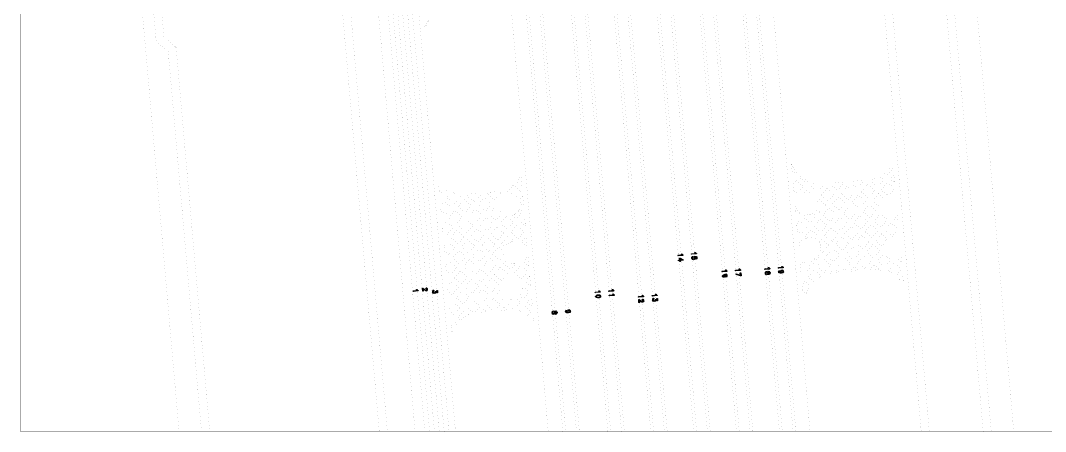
# Model space of a CAD drawing. Extents: x 388 to 686, y 182 to 393.
# Drawn here: x 418.94 to 451.46, y 313.74 to 326.78 of the extents above; entities that cross this region are included whole.
import ezdxf

# ---------------------------------------------------------------- set-up
doc = ezdxf.new("R2010")
doc.units = 0
doc.layers.add('a_area', color=3, linetype='Continuous')

# ---------------------------------------------------------------- blocks, each defined once
blk = doc.blocks.new('PAD_R3')
at = {"layer": 'a_area', "const_width": 0.5}
blk.add_lwpolyline([(0.25, 0, 1), (-0.25, 0, 1)], format="xyb", close=True, dxfattribs=at)

msp = doc.modelspace()

# ---------------------------------------------------------------- linework, layer by layer
at = {"layer": 'a_area'}
for p, q in [((439.806, 319.33), (439.919, 319.34)), ((439.924, 319.188), (439.873, 319.213)), ((440.234, 319.381), (440.347, 319.39)), ((441.205, 318.825), (441.317, 318.835)), ((441.635, 318.857), (441.747, 318.867)), ((442.563, 318.901), (442.675, 318.911)), ((442.992, 318.938), (443.105, 318.948)), ((431.401, 318.205), (431.514, 318.215)), ((437.183, 318.165), (437.296, 318.175)), ((437.612, 318.203), (437.725, 318.213)), ((437.624, 318.063), (437.737, 318.073)), ((438.556, 318.02), (438.669, 318.03)), ((438.986, 318.057), (439.098, 318.067))]:
    msp.add_line(p, q, dxfattribs=at)
at = {"layer": 'a_area', "const_width": 0.001}
for points in [[(418.937, 313.739), (418.937, 348.89), (455.565, 348.89), (455.565, 313.739)], [(443.457, 321.586), (443.476, 321.374), (443.589, 321.278), (443.782, 321.508), (443.552, 321.7)], [(445.271, 321.638), (445.5, 321.445), (445.693, 321.675), (445.656, 321.706), (445.302, 321.675)], [(444.343, 321.236), (444.573, 321.043), (444.765, 321.273), (444.536, 321.465)], [(444.634, 321.582), (444.863, 321.389), (445.056, 321.619), (445.019, 321.65), (444.665, 321.619)], [(444.98, 321.291), (445.209, 321.099), (445.402, 321.329), (445.173, 321.521)], [(445.617, 321.347), (445.847, 321.155), (446.039, 321.384), (445.81, 321.577)], [(432.264, 320.909), (432.28, 320.735), (432.415, 320.621), (432.607, 320.851), (432.378, 321.044)], [(432.822, 320.87), (433.052, 320.677), (433.244, 320.907), (433.015, 321.099)], [(433.113, 321.216), (433.342, 321.023), (433.535, 321.253), (433.479, 321.3), (433.16, 321.272)], [(433.459, 320.926), (433.688, 320.733), (433.881, 320.962), (433.652, 321.155)], [(444.689, 320.945), (444.919, 320.753), (445.111, 320.982), (444.882, 321.175)], [(445.326, 321.001), (445.556, 320.808), (445.749, 321.038), (445.519, 321.231)], [(432.531, 320.523), (432.761, 320.331), (432.954, 320.561), (432.724, 320.753)], [(433.168, 320.579), (433.398, 320.387), (433.591, 320.616), (433.361, 320.809)], [(444.399, 320.599), (444.628, 320.406), (444.821, 320.636), (444.592, 320.829)], [(445.036, 320.655), (445.265, 320.462), (445.458, 320.692), (445.228, 320.884)], [(445.673, 320.71), (445.902, 320.518), (446.095, 320.747), (445.865, 320.94)], [(432.32, 320.272), (432.335, 320.098), (432.47, 319.984), (432.663, 320.214), (432.433, 320.407)], [(432.878, 320.233), (433.107, 320.04), (433.3, 320.27), (433.07, 320.463)], [(433.515, 320.289), (433.744, 320.096), (433.937, 320.325), (433.707, 320.518)], [(434.152, 320.344), (434.381, 320.152), (434.574, 320.381), (434.344, 320.574)], [(443.568, 320.313), (443.587, 320.1), (443.701, 320.004), (443.894, 320.234), (443.664, 320.427)], [(444.108, 320.253), (444.338, 320.06), (444.53, 320.29), (444.301, 320.482)], [(444.745, 320.308), (444.975, 320.116), (445.167, 320.345), (444.938, 320.538)], [(445.382, 320.364), (445.612, 320.171), (445.804, 320.401), (445.575, 320.594)], [(446.019, 320.42), (446.248, 320.227), (446.441, 320.457), (446.212, 320.649)], [(432.587, 319.886), (432.817, 319.694), (433.009, 319.923), (432.78, 320.116)], [(433.224, 319.942), (433.454, 319.749), (433.646, 319.979), (433.417, 320.172)], [(433.861, 319.998), (434.091, 319.805), (434.283, 320.035), (434.054, 320.227)], [(434.498, 320.054), (434.728, 319.861), (434.92, 320.091), (434.691, 320.283)], [(444.455, 319.962), (444.684, 319.769), (444.877, 319.999), (444.647, 320.192)], [(445.091, 320.018), (445.321, 319.825), (445.514, 320.055), (445.284, 320.247)], [(445.729, 320.073), (445.958, 319.881), (446.15, 320.11), (445.921, 320.303)], [(446.365, 320.129), (446.595, 319.936), (446.788, 320.166), (446.558, 320.359)], [(432.376, 319.635), (432.391, 319.461), (432.526, 319.348), (432.719, 319.577), (432.489, 319.77)], [(432.933, 319.596), (433.163, 319.403), (433.356, 319.633), (433.126, 319.825)], [(433.57, 319.652), (433.8, 319.459), (433.993, 319.689), (433.763, 319.881)], [(444.801, 319.672), (445.031, 319.479), (445.223, 319.708), (444.993, 319.901)], [(445.438, 319.727), (445.667, 319.534), (445.86, 319.764), (445.631, 319.957)], [(432.643, 319.25), (432.873, 319.057), (433.065, 319.286), (432.835, 319.479)], [(433.28, 319.305), (433.509, 319.113), (433.702, 319.342), (433.473, 319.535)], [(444.51, 319.325), (444.74, 319.132), (444.933, 319.362), (444.703, 319.555)], [(445.147, 319.381), (445.377, 319.188), (445.569, 319.418), (445.34, 319.61)], [(445.784, 319.437), (446.014, 319.244), (446.206, 319.473), (445.977, 319.666)], [(432.432, 318.998), (432.447, 318.824), (432.582, 318.71), (432.775, 318.94), (432.545, 319.133)], [(432.989, 318.959), (433.219, 318.766), (433.411, 318.996), (433.182, 319.188)], [(433.626, 319.015), (433.856, 318.822), (434.048, 319.052), (433.819, 319.244)], [(443.68, 319.039), (443.698, 318.826), (443.812, 318.73), (444.005, 318.96), (443.775, 319.153)], [(444.22, 318.979), (444.449, 318.786), (444.642, 319.016), (444.412, 319.208)], [(444.857, 319.034), (445.086, 318.842), (445.279, 319.072), (445.049, 319.264)], [(445.494, 319.09), (445.723, 318.898), (445.916, 319.127), (445.686, 319.32)], [(446.477, 318.855), (446.706, 318.663), (446.899, 318.892), (446.67, 319.085)], [(432.699, 318.612), (432.928, 318.42), (433.121, 318.65), (432.891, 318.842)], [(433.335, 318.668), (433.565, 318.476), (433.758, 318.705), (433.528, 318.898)], [(433.972, 318.724), (434.202, 318.531), (434.395, 318.761), (434.165, 318.954)], [(434.61, 318.78), (434.839, 318.587), (435.032, 318.817), (434.802, 319.009)], [(432.487, 318.361), (432.502, 318.187), (432.638, 318.074), (432.83, 318.303), (432.601, 318.496)], [(433.045, 318.322), (433.274, 318.129), (433.467, 318.359), (433.238, 318.552)], [(433.682, 318.378), (433.912, 318.185), (434.104, 318.414), (433.874, 318.607)], [(432.754, 317.976), (432.984, 317.783), (433.177, 318.013), (432.947, 318.205)], [(433.391, 318.031), (433.621, 317.839), (433.814, 318.068), (433.584, 318.261)], [(432.543, 317.724), (432.558, 317.55), (432.693, 317.437), (432.886, 317.666), (432.656, 317.859)], [(433.738, 317.741), (433.955, 317.558), (433.977, 317.56), (434.16, 317.778), (433.93, 317.97)]]:
    msp.add_lwpolyline(points, close=True, dxfattribs=at)
for points in [[(446.917, 348.89), (447.347, 348.89, -0.041427), (447.4, 348.634), (450.454, 313.739), (449.74, 313.739), (447.195, 342.838, -0.202), (447.201, 342.856), (447.699, 343.449), (447.247, 348.613)], [(437.848, 344.57), (438.203, 344.601), (438.296, 343.538), (438.271, 343.536), (438.231, 343.208), (438.272, 342.902), (440.823, 313.739), (440.733, 313.739), (438.182, 342.893), (438.147, 343.158, -0.211147), (438.13, 343.17), (437.952, 343.49, -0.184442), (437.95, 343.508), (437.941, 343.507)], [(432.967, 344.143), (433.321, 344.174), (433.414, 343.113), (433.427, 343.091), (433.443, 342.893, -0.206859), (433.437, 342.874), (433.456, 342.721, 0.170692), (433.664, 342.371), (434.491, 341.678, -0.198867), (435.369, 339.991), (437.665, 313.739), (437.575, 313.739), (435.279, 339.983, 0.198875), (434.433, 341.609), (433.606, 342.302, -0.170941), (433.368, 342.704, -0.026579), (433.351, 342.821), (433.343, 342.908), (433.143, 343.087), (433.06, 343.08)], [(433.664, 344.204), (434.019, 344.235), (434.112, 343.172), (434.088, 343.17, -0.221887), (434.081, 343.15), (433.865, 342.924), (433.878, 342.806, 0.171294), (433.941, 342.702), (434.768, 342.008, -0.19888), (435.798, 340.029), (438.098, 313.739), (438.008, 313.739), (435.708, 340.021, 0.19888), (434.71, 341.939), (433.883, 342.633, -0.171965), (433.79, 342.789, -0.026191), (433.78, 342.86), (433.773, 342.939), (433.758, 342.948, -0.287299), (433.746, 342.972), (433.762, 343.142), (433.757, 343.141)], [(435.059, 344.326), (435.413, 344.357), (435.506, 343.296), (435.507, 343.292), (435.545, 343.206, -0.128003), (435.547, 343.194, -0.13856), (435.548, 343.166), (435.525, 343.103), (435.559, 342.709, 0.168354), (435.8, 342.172, -0.032468), (435.901, 342.051, -0.075292), (436.62, 340.655, -0.059613), (436.708, 340.239), (439.026, 313.739), (438.936, 313.739), (436.618, 340.231, 0.059646), (436.535, 340.626, 0.075311), (435.828, 341.999, 0.032484), (435.735, 342.111, -0.168244), (435.47, 342.701), (435.435, 343.092), (435.252, 343.241), (435.231, 343.27), (435.152, 343.263)], [(435.756, 344.387), (436.111, 344.418), (436.204, 343.355), (436.184, 343.354, -0.015704), (436.184, 343.352), (435.972, 343.032, -0.106215), (435.964, 343.025), (435.988, 342.747, 0.167599), (436.113, 342.469, -0.032578), (436.25, 342.304, -0.075361), (437.029, 340.792, -0.059647), (437.137, 340.276), (439.458, 313.739), (439.368, 313.739), (437.047, 340.271, 0.059394), (436.944, 340.764, 0.075344), (436.177, 342.252, 0.032601), (436.047, 342.407, -0.167587), (435.899, 342.739), (435.866, 343.118), (435.858, 343.128, -0.334915), (435.847, 343.159), (435.852, 343.324), (435.849, 343.324)], [(428.783, 343.777), (429.137, 343.808), (429.228, 342.763), (429.284, 342.374, 0.067474), (429.353, 342.28, -0.019567), (429.542, 342.072, -0.087875), (429.631, 341.916), (429.773, 341.519, -0.064058), (429.809, 341.352), (432.225, 313.739), (432.072, 313.739), (429.657, 341.339, 0.064068), (429.629, 341.468), (429.487, 341.865, 0.088115), (429.424, 341.975, 0.019507), (429.244, 342.174, -0.075139), (429.142, 342.317), (429.027, 342.54, -0.060597), (428.988, 342.647), (428.94, 342.72), (428.876, 342.714)], [(429.48, 343.838), (429.834, 343.869), (429.927, 342.806), (429.915, 342.805), (429.91, 342.448, -0.223025), (429.901, 342.429, 0.015899), (429.955, 342.243, -0.057632), (430.103, 341.523), (432.534, 313.739), (432.381, 313.739), (429.952, 341.51, 0.057693), (429.81, 342.196, -0.040653), (429.689, 342.701), (429.637, 342.781), (429.573, 342.775)], [(430.178, 343.899), (430.532, 343.93), (430.64, 342.698), (430.765, 342.593, -0.200707), (430.792, 342.541), (430.801, 342.44), (430.985, 342.286, -0.088415), (431.002, 342.266, 0.057293), (431.428, 341.694, -0.423616), (431.805, 341.35), (432.803, 340.513, -0.068194), (432.831, 340.481, -0.131614), (433.504, 338.633), (435.682, 313.739), (432.739, 313.739), (430.306, 341.541, 0.037581), (430.223, 342.045, -0.162244), (430.227, 342.093), (430.358, 342.406, -0.027337), (430.286, 342.682, -0.029107), (430.285, 342.691), (430.273, 342.836), (430.27, 342.836)], [(430.875, 343.96), (431.229, 343.991), (431.322, 342.928), (431.321, 342.928), (431.337, 342.827, 0.018928), (431.434, 342.628, -0.023662), (431.436, 342.624, 0.095778), (432.05, 341.867), (433.157, 340.938, -0.065721), (433.283, 340.8, -0.131761), (434.055, 338.681), (436.237, 313.739), (436.147, 313.739), (433.965, 338.673, 0.131791), (433.209, 340.749, 0.065588), (433.1, 340.869), (431.992, 341.798, -0.101283), (431.33, 342.633, -0.113867), (431.32, 342.639), (431.054, 342.905), (430.968, 342.897)], [(431.572, 344.021), (431.926, 344.052), (432.019, 342.989), (432.006, 342.988), (431.913, 342.664, 0.073424), (432.327, 342.197), (433.435, 341.268, -0.06561), (433.636, 341.048, -0.035601), (433.64, 341.042, -0.131403), (434.484, 338.719), (436.67, 313.739), (436.579, 313.739), (434.394, 338.711, 0.132087), (433.559, 341.001, 0.06408), (433.377, 341.199), (432.269, 342.128, -0.083863), (431.788, 342.693), (431.732, 342.74, -0.217738), (431.723, 342.759), (431.719, 342.963), (431.665, 342.958)], [(428.085, 343.716), (428.44, 343.747), (428.533, 342.684), (428.52, 342.683), (428.517, 342.529, 0.115094), (428.884, 342.041, -0.036615), (429.072, 341.848, -0.07428), (429.339, 341.413), (429.437, 341.183, -0.078934), (429.561, 340.686), (431.919, 313.739), (431.766, 313.739), (429.409, 340.673, 0.078934), (429.297, 341.123), (429.199, 341.353, 0.074361), (428.955, 341.75, 0.036393), (428.784, 341.926, -0.106437), (428.397, 342.424), (428.243, 342.659), (428.178, 342.653)], [(446.338, 321.923), (446.428, 321.847), (446.62, 322.077), (446.543, 322.142, -0.077417)], [(443.65, 321.817), (443.88, 321.625), (443.924, 321.677, -0.076355), (443.672, 321.843)], [(445.908, 321.694), (446.137, 321.501), (446.33, 321.731), (446.204, 321.836, -0.071117), (445.946, 321.739)], [(432.209, 321.546), (432.224, 321.372), (432.359, 321.258), (432.483, 321.407, -0.00903), (432.456, 321.425, -0.073608), (432.262, 321.609)], [(433.749, 321.272), (433.979, 321.079), (434.172, 321.309), (434.113, 321.358, -0.020072), (434.04, 321.349), (433.796, 321.328)], [(434.387, 321.328), (434.434, 321.288, -0.007286), (434.444, 321.288, -0.177341), (434.674, 321.204), (434.809, 321.364), (434.579, 321.557)], [(443.997, 321.527), (444.226, 321.334), (444.419, 321.563), (444.382, 321.595), (444.305, 321.588, -0.058248), (444.077, 321.622)], [(446.254, 321.403), (446.431, 321.255, -0.072522), (446.533, 321.269), (446.533, 321.269), (446.676, 321.44), (446.446, 321.633)], [(432.476, 321.16), (432.705, 320.968), (432.898, 321.197), (432.802, 321.277, -0.052091), (432.621, 321.333)], [(444.181, 320.782), (444.282, 320.697), (444.475, 320.927), (444.245, 321.119), (444.213, 321.081, -0.082441), (444.232, 320.966, -0.137338)], [(433.805, 320.635), (434.035, 320.442), (434.217, 320.659, -0.07836), (434.144, 320.742), (433.998, 320.864)], [(434.557, 320.595), (434.672, 320.498), (434.865, 320.728), (434.775, 320.802, -0.222692)], [(443.762, 320.543), (443.992, 320.351), (444.184, 320.58), (444.075, 320.671, -0.149128), (443.877, 320.611, -0.038665), (443.822, 320.615)], [(443.818, 319.906), (443.862, 319.869, -0.084807), (443.98, 319.889, -0.129517), (444.155, 319.843), (444.24, 319.943), (444.01, 320.136)], [(444.269, 319.741, -0.157152), (444.336, 319.533, -0.041024), (444.331, 319.475), (444.393, 319.423), (444.586, 319.653), (444.357, 319.845)], [(446.075, 319.783), (446.294, 319.599, -0.223597), (446.452, 319.857), (446.267, 320.012)], [(433.917, 319.361), (434.146, 319.168), (434.262, 319.306, -0.077358), (434.245, 319.415, -0.04102), (434.25, 319.473), (434.109, 319.591)], [(443.982, 319.178), (444.103, 319.077), (444.296, 319.306), (444.27, 319.328, -0.241534)], [(446.13, 319.146), (446.36, 318.953), (446.553, 319.183), (446.47, 319.253, -0.086826), (446.376, 319.331), (446.323, 319.376)], [(443.929, 318.632), (444.113, 318.478, -0.059589), (444.323, 318.635), (444.351, 318.669), (444.122, 318.862)], [(443.736, 318.402), (443.754, 318.189), (443.856, 318.104, -0.069152), (444.01, 318.365), (443.831, 318.516)], [(434.783, 318.044), (434.895, 317.95), (435.087, 318.18), (434.858, 318.372), (434.853, 318.367, -0.067324), (434.866, 318.272, -0.176303)], [(433.101, 317.685), (433.324, 317.498, -0.003754), (433.337, 317.5), (433.523, 317.722), (433.293, 317.915)], [(434.375, 317.797), (434.604, 317.604), (434.797, 317.833), (434.658, 317.949, -0.107902), (434.51, 317.917, -0.023642), (434.477, 317.918)], [(434.764, 317.557, -0.084571), (435.036, 317.415), (435.143, 317.543), (434.913, 317.735)]]:
    msp.add_lwpolyline(points, format="xyb", close=True, dxfattribs=at)
for points in [[(422.118, 338.988), (423.243, 326.121), (423.616, 325.808, -0.197531), (423.627, 325.77), (424.68, 313.739), (423.968, 313.739), (421.146, 346.013)], [(437.592, 343.477), (437.625, 343.413, -0.068893), (437.627, 343.406), (437.639, 343.322), (437.782, 343.051, -0.099819), (437.845, 342.839), (440.391, 313.739), (440.3, 313.739), (437.755, 342.831, 0.099767), (437.703, 343.009), (437.591, 343.221), (437.266, 343.433, -0.1784), (437.256, 343.447), (437.244, 343.446), (437.151, 344.509)], [(428.211, 337.83), (430.321, 313.739), (424.941, 313.739), (423.876, 325.914, 0.235173), (423.833, 325.958), (423.496, 326.242, -0.202141), (423.487, 326.259), (421.919, 344.19, -0.396815)], [(446.931, 342.931), (449.484, 313.739), (447.774, 313.739), (445.188, 343.301, -0.202006)], [(439.298, 341.712), (441.745, 313.739), (441.655, 313.739), (439.208, 341.707, -0.065648)], [(439.728, 341.739), (442.177, 313.739), (442.087, 313.739), (439.638, 341.735, -0.065265)], [(440.731, 340.923), (443.11, 313.739), (443.019, 313.739), (440.641, 340.921, -0.033575)], [(441.16, 340.964), (443.542, 313.739), (443.452, 313.739), (441.071, 340.956, -0.034182)], [(431.771, 326.547, -0.068192), (431.89, 326.765), (431.876, 326.776), (431.763, 326.641)], [(443.401, 322.224), (443.42, 322.011), (443.534, 321.915), (443.566, 321.954, -0.080941), (443.408, 322.231)], [(434.768, 321.079, -0.069895), (434.796, 320.984), (434.902, 320.895)], [(443.821, 321.318, -0.039237), (443.877, 321.322, -0.150306), (444.077, 321.261)], [(446.179, 320.876, -0.02689), (446.177, 320.914, -0.208066), (446.29, 321.174), (446.156, 321.286), (445.963, 321.057)], [(443.513, 320.95), (443.531, 320.737), (443.645, 320.641), (443.673, 320.675, -0.240404), (443.521, 320.96)], [(434.207, 319.707), (434.311, 319.62, -0.241127), (434.599, 319.77)], [(443.631, 319.599, -0.149279), (443.727, 319.783), (443.72, 319.79), (443.624, 319.676)], [(434.648, 319.062, -0.032787), (434.601, 319.059, -0.203827), (434.345, 319.168), (434.263, 319.07)], [(446.879, 319.29, -0.068015), (446.798, 319.238), (446.768, 319.202)], [(444.621, 318.754, -0.036167), (444.779, 318.779), (444.91, 318.791)], [(445.906, 318.878), (445.961, 318.883, -0.061067), (446.241, 318.854)], [(434.028, 318.087), (434.258, 317.895), (434.322, 317.971, -0.233944), (434.156, 318.239)], [(432.81, 317.339), (432.886, 317.275, -0.086555), (433.15, 317.445)], [(432.637, 316.893, -0.084323), (432.782, 317.163), (432.712, 317.222), (432.599, 317.087)], [(435.15, 317.313, -0.031702), (435.224, 317.224)]]:
    msp.add_lwpolyline(points, format="xyb", dxfattribs=at)
for points in [[(444.924, 343.394), (447.518, 313.739), (443.99, 313.739), (441.626, 340.773)], [(429.075, 340.974), (431.458, 313.739), (430.578, 313.739), (428.478, 337.751)], [(431.763, 326.641), (431.771, 326.547)], [(443.408, 322.231), (443.401, 322.224)], [(434.819, 321.844), (434.677, 321.674)], [(434.677, 321.674), (434.847, 321.531)], [(434.847, 321.531), (434.819, 321.844)], [(446.653, 321.878), (446.544, 321.749)], [(446.544, 321.749), (446.673, 321.641)], [(446.673, 321.641), (446.653, 321.878)], [(444.077, 321.261), (443.899, 321.41), (443.821, 321.318)], [(434.875, 321.206), (434.768, 321.079)], [(434.902, 320.895), (434.875, 321.206)], [(445.963, 321.057), (446.179, 320.876)], [(443.521, 320.96), (443.513, 320.95)], [(434.931, 320.57), (434.789, 320.4)], [(434.789, 320.4), (434.958, 320.258)], [(434.958, 320.258), (434.931, 320.57)], [(446.764, 320.605), (446.656, 320.476)], [(446.656, 320.476), (446.785, 320.367)], [(446.785, 320.367), (446.764, 320.605)], [(434.599, 319.77), (434.4, 319.937), (434.207, 319.707)], [(434.987, 319.933), (434.844, 319.763)], [(434.844, 319.763), (435.014, 319.621)], [(435.014, 319.621), (434.987, 319.933)], [(443.624, 319.676), (443.631, 319.599)], [(434.263, 319.07), (434.493, 318.878), (434.648, 319.062)], [(435.042, 319.296), (434.9, 319.126)], [(434.9, 319.126), (435.07, 318.984)], [(435.07, 318.984), (435.042, 319.296)], [(446.768, 319.202), (446.896, 319.094)], [(446.896, 319.094), (446.879, 319.29)], [(444.91, 318.791), (444.759, 318.918), (444.621, 318.754)], [(445.547, 318.846), (445.396, 318.974), (445.268, 318.822)], [(445.268, 318.822), (445.547, 318.846)], [(446.241, 318.854), (446.032, 319.029), (445.906, 318.878)], [(435.098, 318.659), (434.956, 318.489)], [(434.956, 318.489), (435.125, 318.347)], [(435.125, 318.347), (435.098, 318.659)], [(446.931, 318.694), (446.823, 318.565)], [(446.823, 318.565), (446.952, 318.456)], [(446.952, 318.456), (446.931, 318.694)], [(434.156, 318.239), (434.028, 318.087)], [(435.154, 318.022), (435.011, 317.852)], [(435.011, 317.852), (435.181, 317.71)], [(435.181, 317.71), (435.154, 318.022)], [(433.15, 317.445), (433.003, 317.568), (432.81, 317.339)], [(433.74, 317.54), (433.64, 317.624), (433.555, 317.523)], [(433.555, 317.523), (433.74, 317.54)], [(434.377, 317.595), (434.277, 317.68), (434.192, 317.579)], [(434.192, 317.579), (434.377, 317.595)], [(435.21, 317.385), (435.15, 317.313)], [(435.224, 317.224), (435.21, 317.385)], [(432.599, 317.087), (432.614, 316.913), (432.637, 316.893)]]:
    msp.add_lwpolyline(points, dxfattribs=at)
at = {"layer": 'a_area'}
for points in [[(440.337, 319.403, -1.522849), (440.36, 319.405), (440.38, 319.391, -0.70014), (440.375, 319.373), (440.236, 319.361, -1), (440.234, 319.381)], [(440.347, 319.39, -0.070662), (440.345, 319.393), (440.337, 319.403)], [(439.909, 319.353, -1.522849), (439.932, 319.355), (439.952, 319.341, -0.70014), (439.947, 319.322), (439.808, 319.31, -1), (439.806, 319.33)], [(439.919, 319.34, -0.070662), (439.917, 319.342), (439.909, 319.353)], [(440.274, 319.214, 0.818166), (440.318, 319.27, -0.739493), (440.324, 319.288), (440.384, 319.288, -0.393078), (440.394, 319.278), (440.399, 319.222, -1), (440.379, 319.22), (440.375, 319.268), (440.344, 319.268, -0.645297), (440.288, 319.191), (440.268, 319.195, -0.111666), (440.264, 319.196), (440.25, 319.207, -0.126773), (440.247, 319.21), (440.238, 319.227, -0.100876), (440.237, 319.231, -0.431636), (440.265, 319.288)], [(440.265, 319.288, -1), (440.275, 319.27, 0.637641), (440.274, 319.214)], [(441.308, 318.847, -1.522849), (441.331, 318.85), (441.351, 318.835, -0.70014), (441.346, 318.817), (441.207, 318.805, -1), (441.205, 318.825)], [(441.317, 318.835, -0.070662), (441.316, 318.837), (441.308, 318.847)], [(441.738, 318.88, -1.522849), (441.761, 318.882), (441.781, 318.867, -0.70014), (441.776, 318.849), (441.636, 318.837, -1), (441.635, 318.857)], [(441.779, 318.7), (441.773, 318.764, -1), (441.793, 318.766), (441.8, 318.687, -0.543286), (441.787, 318.676), (441.643, 318.721)], [(441.747, 318.867, -0.070662), (441.745, 318.869), (441.738, 318.88)], [(442.666, 318.923, -1.522849), (442.689, 318.926), (442.709, 318.911, -0.70014), (442.704, 318.893), (442.565, 318.881, -1), (442.563, 318.901)], [(442.715, 318.802, -0.464224), (442.699, 318.723, -0.321932), (442.659, 318.736, -0.623499), (442.566, 318.745)], [(442.675, 318.911, -0.070662), (442.674, 318.913), (442.666, 318.923)], [(442.699, 318.789, 0.425764), (442.67, 318.779), (442.667, 318.765)], [(442.667, 318.765), (442.672, 318.752, 0.424959), (442.702, 318.747)], [(443.095, 318.961, -1.522849), (443.118, 318.963), (443.138, 318.949, -0.70014), (443.133, 318.931), (442.994, 318.918, -1), (442.992, 318.938)], [(442.994, 318.805, -0.098813), (442.994, 318.809), (442.999, 318.826, -0.207993), (443.004, 318.833), (443.017, 318.839)], [(443.154, 318.808, -0.421365), (443.004, 318.774), (442.996, 318.79, -0.095896), (442.995, 318.794), (442.994, 318.805)], [(443.017, 318.839, -1.48723), (443.017, 318.817, 0.775927), (443.058, 318.776)], [(443.105, 318.948, -0.070662), (443.103, 318.95), (443.095, 318.961)], [(441.345, 318.649, -1.4872), (441.344, 318.671, 0.775473), (441.303, 318.711, -0.885663), (441.234, 318.641), (441.22, 318.651, -0.126773), (441.217, 318.654), (441.209, 318.671, -0.100327), (441.208, 318.675, -0.354816), (441.332, 318.728)], [(441.643, 318.721, -1), (441.649, 318.74), (441.779, 318.7)], [(431.505, 318.228, -1.522849), (431.528, 318.23), (431.548, 318.216, -0.70014), (431.543, 318.198), (431.403, 318.186, -1), (431.401, 318.205)], [(431.514, 318.215, -0.070662), (431.512, 318.217), (431.505, 318.228)], [(431.692, 318.277, -0.644503), (431.707, 318.286), (431.778, 318.235, 0.341235), (431.835, 318.241)], [(431.713, 318.257), (431.719, 318.199, -1), (431.699, 318.197), (431.692, 318.277)], [(431.835, 318.241, 0.570607), (431.809, 318.271, -1), (431.807, 318.291)], [(432.151, 318.162), (432.147, 318.206, -1), (432.167, 318.208), (432.173, 318.146, -0.599892), (432.158, 318.136), (432.118, 318.157, -0.720973), (432.011, 318.16)], [(432.039, 318.218, -1), (432.048, 318.2, 0.637851), (432.047, 318.144)], [(432.047, 318.144, 0.37303), (432.098, 318.159), (432.097, 318.173, -0.599682), (432.111, 318.183), (432.151, 318.162)], [(437.286, 318.187, -1.522849), (437.309, 318.189), (437.329, 318.175, -0.70014), (437.324, 318.157), (437.185, 318.145, -1), (437.183, 318.165)], [(437.296, 318.175, -0.070662), (437.294, 318.177), (437.286, 318.187)], [(437.715, 318.225, -1.522849), (437.738, 318.227), (437.758, 318.213, -0.70014), (437.753, 318.195), (437.614, 318.183, -1), (437.612, 318.203)], [(437.728, 318.086, -1.522849), (437.751, 318.088), (437.771, 318.074, -0.70014), (437.766, 318.056), (437.626, 318.043, -1), (437.624, 318.063)], [(437.725, 318.213, -0.070662), (437.723, 318.215), (437.715, 318.225)], [(439.089, 318.08, -1.522849), (439.112, 318.082), (439.132, 318.068, -0.70014), (439.127, 318.049), (438.987, 318.037, -1), (438.986, 318.057)], [(437.185, 318.026, -0.330854), (437.31, 318.074, -0.535809), (437.336, 318.002)], [(437.336, 318.002, -0.394004), (437.186, 318.015), (437.185, 318.026)], [(437.737, 318.073, -0.070689), (437.735, 318.075), (437.728, 318.086)], [(438.659, 318.043, -1.522849), (438.682, 318.045), (438.702, 318.031, -0.70014), (438.697, 318.012), (438.558, 318, -1), (438.556, 318.02)], [(438.555, 317.915, -0.644503), (438.571, 317.924), (438.642, 317.874, 0.339928), (438.699, 317.879)], [(438.577, 317.896), (438.582, 317.837, -1), (438.562, 317.836), (438.555, 317.915)], [(438.718, 317.873, -0.418376), (438.631, 317.857), (438.577, 317.896)], [(438.669, 318.03, -0.070662), (438.667, 318.032), (438.659, 318.043)], [(438.699, 317.879, 0.57047), (438.673, 317.91, -1), (438.671, 317.93)], [(439.129, 317.909), (439.125, 317.953, -1), (439.145, 317.955), (439.15, 317.893, -0.599892), (439.136, 317.883), (439.096, 317.904, -0.720924), (438.989, 317.907)], [(439.016, 317.964, -1), (439.026, 317.947, 0.637641), (439.025, 317.89)], [(439.025, 317.89, 0.373265), (439.076, 317.906), (439.074, 317.92, -0.599892), (439.089, 317.93), (439.129, 317.909)], [(439.098, 318.067, -0.070662), (439.096, 318.069), (439.089, 318.08)], [(435.952, 317.543, -0.464043), (435.936, 317.465, -0.322578), (435.897, 317.477, -0.621784), (435.804, 317.486)], [(435.936, 317.53, 0.425226), (435.908, 317.52), (435.905, 317.506)], [(435.905, 317.506), (435.91, 317.494, 0.425346), (435.94, 317.488)], [(436.231, 317.546, -0.098292), (436.232, 317.55), (436.237, 317.568, -0.206083), (436.242, 317.574), (436.254, 317.581)], [(436.392, 317.549, -0.421164), (436.241, 317.515), (436.233, 317.532, -0.100327), (436.232, 317.535), (436.231, 317.546)], [(436.254, 317.581, -1.4872), (436.255, 317.558, 0.775659), (436.296, 317.518)]]:
    msp.add_lwpolyline(points, format="xyb", dxfattribs=at)
for points in [[(439.82, 319.179), (439.856, 319.183), (439.852, 319.229, -0.592614), (439.866, 319.239), (439.964, 319.191, -0.764648), (439.961, 319.172), (439.878, 319.164), (439.879, 319.146, -1), (439.859, 319.144), (439.858, 319.163), (439.821, 319.159, -1)], [(437.205, 318.026), (437.206, 318.018), (437.212, 318.006, 0.272397), (437.322, 318.016, 0.311838), (437.319, 318.048, 0.272401), (437.209, 318.038)]]:
    msp.add_lwpolyline(points, format="xyb", close=True, dxfattribs=at)
for points in [[(439.873, 319.213), (439.876, 319.184), (439.924, 319.188)], [(431.79, 318.208), (431.767, 318.219), (431.713, 318.257)]]:
    msp.add_lwpolyline(points, dxfattribs=at)
for centre, radius in [((442.616, 318.76), 0.0307), ((443.101, 318.806), 0.0302), ((441.261, 318.682), 0.0302), ((435.853, 317.502), 0.0307), ((436.338, 317.547), 0.0302)]:
    msp.add_circle(centre, radius, dxfattribs=at)
for centre, radius, start, end in [((442.612, 318.766), 0.05, 31.9246, 204.7535), ((442.688, 318.773), 0.0388, 46.5925, 150.5242), ((442.664, 318.765), 0.0426, 335.4264, 34.5839), ((443.095, 318.805), 0.0467, 95.1317, 218.3374), ((443.103, 318.803), 0.051, 5.9099, 104.5165), ((441.321, 318.686), 0.0442, 302.7533, 75.0715), ((431.812, 318.247), 0.0449, 239.2962, 96.35), ((432.052, 318.176), 0.0436, 107.194, 200.9435), ((438.677, 317.886), 0.0438, 342.1448, 97.1246), ((439.03, 317.923), 0.0437, 107.3818, 200.7638), ((435.849, 317.507), 0.05, 31.8754, 204.8151), ((435.926, 317.515), 0.0389, 46.7072, 150.4109), ((435.901, 317.506), 0.0426, 335.4433, 34.5682), ((436.332, 317.547), 0.0467, 95.1138, 218.3589), ((436.341, 317.544), 0.051, 5.9808, 104.4986)]:
    msp.add_arc(centre, radius, start, end, dxfattribs=at)

# ---------------------------------------------------------------- block references
at = {"layer": 'a_area', "xscale": 0.001, "yscale": 0.001}
for p in [(431.763, 326.641), (431.763, 326.641), (431.771, 326.547), (431.771, 326.547), (443.401, 322.224), (443.401, 322.224), (443.408, 322.231), (443.408, 322.231), (434.677, 321.674), (434.677, 321.674), (434.819, 321.844), (434.819, 321.844), (446.544, 321.749), (446.544, 321.749), (446.653, 321.878), (446.653, 321.878), (434.847, 321.531), (434.847, 321.531), (446.673, 321.641), (446.673, 321.641), (434.768, 321.079), (434.768, 321.079), (434.875, 321.206), (434.875, 321.206), (443.821, 321.318), (443.821, 321.318), (444.077, 321.261), (444.077, 321.261), (445.963, 321.057), (445.963, 321.057), (434.902, 320.895), (434.902, 320.895), (443.513, 320.95), (443.513, 320.95), (443.521, 320.96), (443.521, 320.96), (446.179, 320.876), (446.179, 320.876), (434.789, 320.4), (434.789, 320.4), (434.931, 320.57), (434.931, 320.57), (446.656, 320.476), (446.656, 320.476), (446.764, 320.605), (446.764, 320.605), (446.785, 320.367), (446.785, 320.367), (434.958, 320.258), (434.958, 320.258), (434.599, 319.77), (434.599, 319.77), (434.844, 319.763), (434.844, 319.763), (434.987, 319.933), (434.987, 319.933), (434.207, 319.707), (434.207, 319.707), (435.014, 319.621), (435.014, 319.621), (443.624, 319.676), (443.624, 319.676), (443.631, 319.599), (443.631, 319.599), (434.263, 319.07), (434.263, 319.07), (434.9, 319.126), (434.9, 319.126), (435.042, 319.296), (435.042, 319.296), (446.768, 319.202), (446.768, 319.202), (446.879, 319.29), (446.879, 319.29), (446.896, 319.094), (446.896, 319.094), (434.648, 319.062), (434.648, 319.062), (435.07, 318.984), (435.07, 318.984), (444.621, 318.754), (444.621, 318.754), (444.91, 318.791), (444.91, 318.791), (445.268, 318.822), (445.268, 318.822), (445.547, 318.846), (445.547, 318.846), (445.906, 318.878), (445.906, 318.878), (446.241, 318.854), (446.241, 318.854), (434.956, 318.489), (434.956, 318.489), (435.098, 318.659), (435.098, 318.659), (446.823, 318.565), (446.823, 318.565), (446.931, 318.694), (446.931, 318.694), (446.952, 318.456), (446.952, 318.456), (434.156, 318.239), (434.156, 318.239), (435.125, 318.347), (435.125, 318.347), (434.028, 318.087), (434.028, 318.087), (435.011, 317.852), (435.011, 317.852), (435.154, 318.022), (435.154, 318.022), (433.15, 317.445), (433.15, 317.445), (433.555, 317.523), (433.555, 317.523), (433.74, 317.54), (433.74, 317.54), (434.192, 317.579), (434.192, 317.579), (434.377, 317.595), (434.377, 317.595), (435.181, 317.71), (435.181, 317.71), (432.81, 317.339), (432.81, 317.339), (435.15, 317.313), (435.15, 317.313), (435.21, 317.385), (435.21, 317.385), (435.224, 317.224), (435.224, 317.224), (432.599, 317.087), (432.599, 317.087), (432.637, 316.893), (432.637, 316.893)]:
    msp.add_blockref('PAD_R3', p, dxfattribs=at)

doc.saveas('drawing.dxf')
